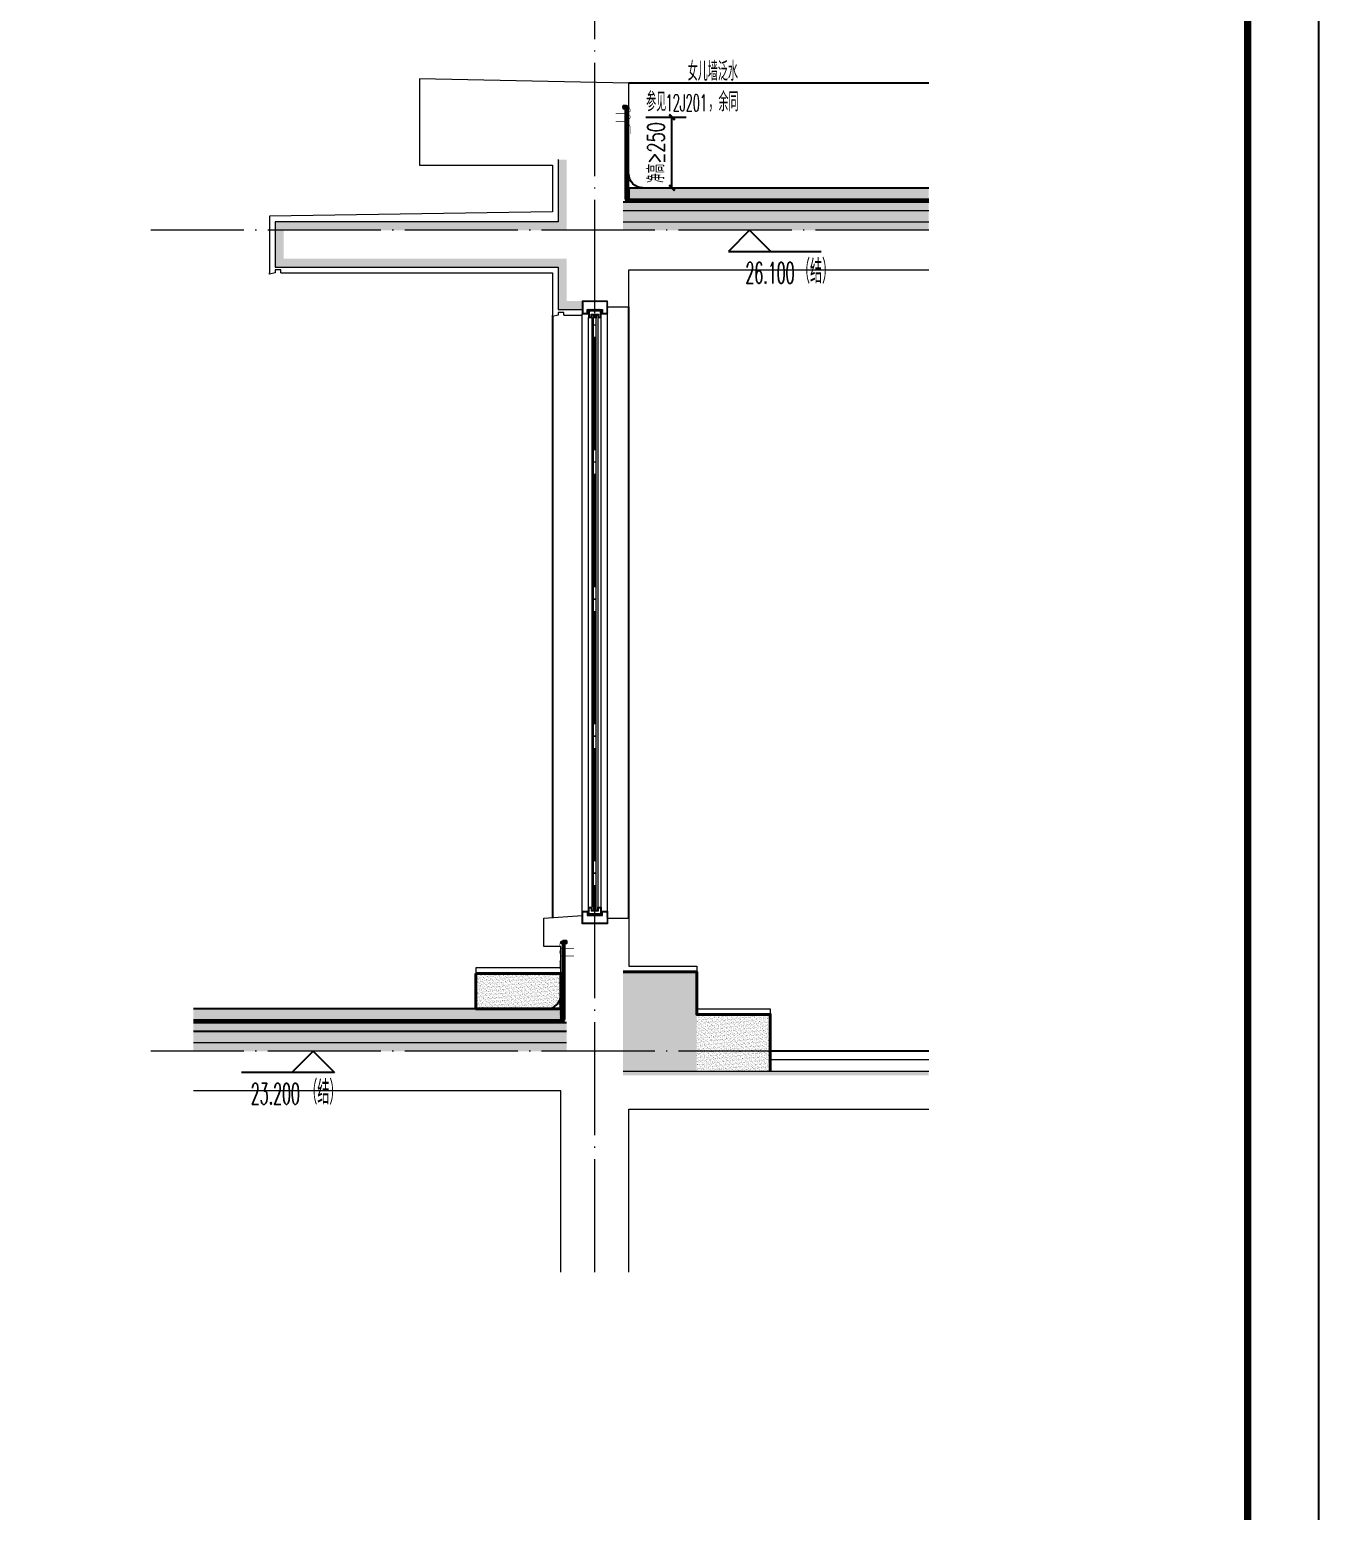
# Model space of a CAD drawing. Extents: x -518115 to 389031, y -209821 to 1628073.
# Drawn here: x 278727 to 283280, y -158326 to -153091 of the extents above; entities that cross this region are included whole.
import ezdxf
from ezdxf.xclip import XClip

# ---------------------------------------------------------------- set-up
doc = ezdxf.new("R2010")
doc.units = 0
doc.header["$LTSCALE"] = 1000
doc.header["$MEASUREMENT"] = 0
doc.header["$XCLIPFRAME"] = 0
doc.linetypes.add('DASH', pattern=[0.35, 0.25, -0.1])
doc.linetypes.add('DOTE', pattern=[2.42, 2, -0.2, 0.02, -0.2])
for name, color, linetype in [('3-屋面构造层', 157, 'Continuous'), ('DIM_ELEV', 3, 'Continuous'), ('DIM_IDEN', 67, 'Continuous'), ('PUB_TEXT', 4, 'Continuous'), ('SURFACE', 6, 'Continuous'), ('图框', 140, 'Continuous'), ('看线', 251, 'Continuous'), ('立面-看线', 251, 'Continuous')]:
    doc.layers.add(name, color=color, linetype=linetype)
for name, color, linetype, lineweight in [('DOTE', 19, 'DOTE', 9), ('PUB_HATCH', 8, 'Continuous', 9), ('S_WINDOW', 144, 'Continuous', 15), ('WALL', 9, 'Continuous', 40), ('内粉刷', 37, 'Continuous', 9), ('细细', 250, 'Continuous', 0)]:
    doc.layers.add(name, color=color, linetype=linetype, lineweight=lineweight)
doc.layers.add('yichutu', color=7, linetype='Continuous', true_color=0xffffff, plot=False)
doc.styles.add('_TCH_DIM', font='SIMPLEX.shx', dxfattribs={"width": 0.7, "bigfont": 'GBCBIG.shx'})
doc.styles.add('_TCH_DIM_T3', font='SIMPLEX.shx', dxfattribs={"width": 0.494118, "bigfont": 'GBCBIG.shx'})
doc.dimstyles.new('_TCH_ARCH&&20', dxfattribs={"dimtxt": 59.5, "dimasz": 20, "dimexe": 50, "dimexo": 60, "dimgap": 25.25, "dimtad": 1, "dimdec": 0, "dimzin": 0, "dimdsep": 46, "dimtxsty": '_TCH_DIM_T3', "dimblk": 'ARCHTICK', "dimcen": 0.09, "dimclrt": 7, "dimazin": 2, "dimtfac": 1, "dimtdec": 0, "dimtix": 1, "dimtmove": 2, "dimatfit": 3, "dimfxl": 1, "dimtolj": 1, "dimtzin": 0, "dimarcsym": 0})
pattern_1 = [(315, (-841912.2352, 52018.7677), (-1.767766953, -1.767766953), []), (315, (-841911.0567, 52018.7677), (-1.767766953, -1.767766953), [])]
pattern_2 = [(315, (-841912.2352, 49780.5296), (-1.767766953, -1.767766953), []), (315, (-841911.0567, 49780.5296), (-1.767766953, -1.767766953), [])]

# ---------------------------------------------------------------- blocks, each defined once
blk = doc.blocks.new('FGHFG4334GDFGDFFGGGGGGDFG4G')
at = {"layer": 'SURFACE', "const_width": 2.25}
for points in [[(46.5, 0), (0, 0)], [(46.5, -27.6), (0, -27.6)]]:
    blk.add_lwpolyline(points, dxfattribs=at)
at = {"layer": 'SURFACE', "const_width": 1.5}
blk.add_lwpolyline([(46.5, 17.2, -1), (46.5, 5.2), (46.5, -6.8, -1), (46.5, -18.8), (46.5, -36.8), (52.5, -48), (52.5, -72.8)], format="xyb", dxfattribs=at)
blk = doc.blocks.new('_ArchTick')
at = {"color": 0, "linetype": 'ByBlock', "const_width": 0.4}
blk.add_lwpolyline([(-0.5, -0.5), (0.5, 0.5)], dxfattribs=at)
blk = doc.blocks.new('*D343')
at = {"layer": 'Defpoints', "color": 0, "transparency": 16777216}
for p in [(280844, -153400.3), (280996.5, -153400.3), (280844, -153650.3)]:
    blk.add_point(p, dxfattribs=at)
at = {"layer": 'DIM_IDEN', "color": 0, "lineweight": -2, "transparency": 16777216}
for p, q in [((280904, -153400.3), (281046.5, -153400.3)), ((280996.5, -153650.3), (280996.5, -153400.3)), ((280904, -153650.3), (281046.5, -153650.3))]:
    blk.add_line(p, q, dxfattribs=at)
at = {"layer": 'DIM_IDEN', "color": 0, "lineweight": -2, "transparency": 16777216, "xscale": 20, "yscale": 20, "zscale": 20}
for p, rotation in [((280996.5, -153400.3), 90), ((280996.5, -153650.3), 270)]:
    blk.add_blockref('_ArchTick', p, dxfattribs=dict(at, rotation=rotation))
at = {"layer": 'DIM_IDEN', "color": 7, "transparency": 16777216, "insert": (280939.9, -153525.3), "char_height": 59.5, "attachment_point": 5, "rotation": 90, "style": '_TCH_DIM_T3'}
blk.add_mtext('\\A1;{\\W0.70588;净高≥250}', dxfattribs=at)
blk = doc.blocks.new('A$C40486AD2')
at = {"layer": 'PUB_TEXT', "style": '_TCH_DIM'}
for s, height, width, p in [('女儿墙泛水', 67.52, 0.7, (254.8, 115.3)), ('参见', 67.52, 0.7, (107.7, 7.5)), ('12J201', 59.5, 0.494118, (176.6, 7.5)), ('，余同', 67.52, 0.7, (327.8, 7.5))]:
    blk.add_text(s, height=height, dxfattribs=dict(at, width=width)).set_placement(p)
blk = doc.blocks.new('FGDGDGD')
at = {"layer": '3-屋面构造层'}
h = blk.add_hatch(dxfattribs=at)
h.set_pattern_fill('隔热材料01', color=256, scale=7.692308, style=0)
h.set_pattern_definition([(270, (9.5186, 433.228), (3.846153863, -7e-16), [0.385980771, -3.460173092]), (270, (6.637, 433.228), (3.846153863, -7e-16), [0.385980771, -3.460173092]), (90, (8.5996, 430.618), (-3.846153863, 2e-16), [0.385980771, -3.460173092]), (90, (7.556, 430.618), (-3.846153863, 2e-16), [0.385980771, -3.460173092]), (180, (10.002, 430), (-5e-16, -3.846153863), [3.848019248, 0.001865385]), (135, (8.9282, 430.193), (2e-16, 3.846144175), [0.328307694, -5.110980792]), (116.56505, (12.5422, 430.4251), (8.6793e-06, 3.8461487416), [0.215769232, -8.384500037]), (116.56505, (8.696, 430.4251), (8.6793e-06, 3.8461487416), [0.215769232, -8.384500037]), (153.43495, (13.1603, 430), (-8.679e-06, 3.846148742), [0.431538463, -8.168730805]), (153.43495, (9.3142, 430), (-8.679e-06, 3.846148742), [0.431538463, -8.168730805]), (63.43495, (12.4457, 431.0041), (-8.6793e-06, 3.8461487416), [2.054923086, -6.545346183]), (63.43495, (8.5996, 431.0041), (-8.6793e-06, 3.8461487416), [2.054923086, -6.545346183]), (116.56505, (13.3647, 433.228), (8.6793e-06, 3.8461487416), [0.215769232, -8.384500037]), (116.56505, (9.5186, 433.228), (8.6793e-06, 3.8461487416), [0.215769232, -8.384500037]), (135, (9.422, 433.421), (2e-16, 3.846144175), [0.328307694, -5.110980792]), (153.43495, (13.036, 433.6532), (-8.679e-06, 3.846148742), [0.431538463, -8.168730805]), (153.43495, (9.19, 433.6532), (-8.679e-06, 3.846148742), [0.431538463, -8.168730805]), (45, (6.7336, 433.421), (2e-16, 3.846144175), [0.328307694, -5.110980792]), (63.43495, (10.4833, 433.228), (-8.6793e-06, 3.8461487416), [0.215769232, -8.384500037]), (63.43495, (6.6371, 433.228), (-8.6793e-06, 3.8461487416), [0.215769232, -8.384500037]), (26.56505, (10.812, 433.6532), (8.679e-06, 3.846148742), [0.431538463, -8.168730805]), (26.56505, (6.9658, 433.6532), (8.679e-06, 3.846148742), [0.431538463, -8.168730805]), (116.56505, (11.4023, 431.0041), (8.6793e-06, 3.8461487416), [2.054923086, -6.545346183]), (116.56505, (7.5561, 431.0041), (8.6793e-06, 3.8461487416), [2.054923086, -6.545346183]), (45, (7.2275, 430.193), (2e-16, 3.846144175), [0.328307694, -5.110980792]), (63.43495, (11.3058, 430.4251), (-8.6793e-06, 3.8461487416), [0.215769232, -8.384500037]), (63.43495, (7.4596, 430.4251), (-8.6793e-06, 3.8461487416), [0.215769232, -8.384500037]), (26.56505, (10.6877, 430), (8.679e-06, 3.846148742), [0.431538463, -8.168730805]), (26.56505, (6.8415, 430), (8.679e-06, 3.846148742), [0.431538463, -8.168730805])])
edge = h.paths.add_edge_path()
edge.add_arc((682180.8, 585366.2), 9.23, 450, 540, ccw=False)
edge.add_line((682180.8, 585375.4), (682191.6, 585375.4))
edge.add_line((682191.6, 585375.4), (682191.6, 585366.2))
edge.add_line((682191.6, 585366.2), (682171.6, 585366.2))
h = blk.add_hatch(dxfattribs=at)
h.set_pattern_fill('混凝土', color=256, scale=5, angle=-1.1458, style=0)
h.set_pattern_definition([(48.854237, (-82751.966, -43707.863), (35.7930991, -3.8540962), [3.75, -41.25]), (353.854237, (-82751.966, -43707.863), (-6.1841378, 37.7408106), [3, -33]), (99.305637, (-82748.983, -43708.185), (29.6089874, 33.886691), [3.1870095, -35.0571056]), (45.038437, (-82751.766, -43697.865), (53.1858973, -9.3413237), [5.625, -61.875]), (95.489837, (-82747.334, -43698.644), (47.6977146, 47.7616795), [4.7805144, -52.58565]), (350.038437, (-82751.766, -43697.865), (47.6976773, 47.7617167), [4.5, -49.5]), (19.854237, (-82746.817, -43700.465), (29.4368469, -20.7237073), [3.75, -41.25]), (324.854237, (-82746.817, -43700.465), (12.8883392, 36.0069862), [3, -33]), (70.305637, (-82744.364, -43702.192), (42.3251977, 15.2832459), [3.1870095, -35.0571056]), (36.3542372, (-82751.966, -43707.863), (0.9406985, 16.62920733), [0, -32.6, 0, -33.5, 0, -33.125]), (6.3542372, (-82751.966, -43707.863), (13.54517982, 19.45362572), [0, -19.1, 0, -31.85, 0, -12.625]), (326.3542372, (-82763.114, -43707.64), (26.66323482, -1.66123381), [0, -12.5, 0, -39, 0, -51.75]), (316.3542372, (-82768.113, -43707.54), (29.2535633, 4.4211788), [0, -16.25, 0, -25.9, 0, -36.75])])
h.paths.add_polyline_path([(674875.1, 585046.2), (674875.1, 585086.2), (682171.6, 585086.2), (682171.6, 585046.2)])
h = blk.add_hatch(dxfattribs=at)
h.set_pattern_fill('隔热材料03', color=256, scale=12.5, style=0)
h.set_pattern_definition([(113.578, (-500407.8114, 374696.8656), (-0.0086926214, 6.2699620763), [1.075, -0.5693125, 2.8375, -0.5693125, 1.075, -0.6825]), (66.42, (-500406.1744, 374696.8656), (2.727787851, 6.0425e-05), [1.075, -0.5693125, 2.840375, -0.5693125, 1.075, -0.6825]), (180, (-500406.1744, 374696.8656), (0, 6.25), [1.636625, -1.0910625]), (180, (-500407.538, 374702.4906), (0, 6.25), [1.636625, -1.0910625]), (90, (-500405.7427, 374697.8548), (2.72775, 2e-16), [0.52175, -5.72825]), (90, (-500407.1066, 374700.9798), (2.72775, 2e-16), [0.52175, -5.72825]), (90, (-500408.2427, 374697.8548), (2.72775, 2e-16), [0.52175, -5.72825]), (90, (-500409.6066, 374700.9798), (2.72775, 2e-16), [0.52175, -5.72825])])
edge = h.paths.add_edge_path()
edge.add_line((682177.8, 585086.2), (682177.8, 585050.2))
edge.add_arc((682171.6, 585050.2), 6.25, 270, 360, ccw=False)
edge.add_line((682171.6, 585044), (682171.6, 585086.2))
edge.add_line((682171.6, 585086.2), (682177.8, 585086.2))
h = blk.add_hatch(dxfattribs=at)
h.set_pattern_fill('焦渣矿渣', color=256, scale=4, angle=-1.1458, style=0)
h.set_pattern_definition([(358.8542372, (-82751.966, -43697.863), (8.27546507, 13.69326162), [1.6, -14.4]), (298.8542372, (-82751.966, -43697.863), (15.99644496, -0.32013217), [1.6, -14.4]), (238.8542372, (-82750.366, -43697.895), (7.72097989, -14.0133938), [1.6, -14.4]), (268.8542372, (-82745.567, -43697.991), (15.83683295, -8.3183365), [2.4, -11.456]), (268.8542372, (-82743.967, -43698.023), (15.83683295, -8.3183365), [2.4, -11.456]), (268.8542372, (-82742.368, -43698.055), (15.83683295, -8.3183365), [2.4, -11.456])])
h.paths.add_polyline_path([(674875.1, 585006.2), (674875.1, 585036.2), (682191.6, 585036.2), (682191.6, 585006.2)])
h = blk.add_hatch(dxfattribs=at)
h.set_pattern_fill('加气混凝土', color=256, scale=5, style=0)
h.set_pattern_definition([(0, (-82734.266, -43726.163), (30, 60), [0, -60]), (0, (-82769.366, -43734.263), (30, 60), [0, -60]), (0, (-82749.866, -43734.863), (30, 60), [0, -60]), (0, (-82728.566, -43717.163), (30, 60), [0, -60]), (0, (-82753.466, -43737.863), (30, 60), [0, -60]), (0, (-82722.566, -43679.363), (30, 60), [0, -60]), (0, (-82740.866, -43684.163), (30, 60), [0, -60]), (0, (-82731.266, -43691.663), (30, 60), [0, -60]), (0, (-82780.166, -43692.863), (30, 60), [0, -60]), (0, (-82750.766, -43695.563), (30, 60), [0, -60]), (0, (-82762.166, -43710.863), (30, 60), [0, -60]), (0, (-82761.566, -43733.363), (30, 60), [0, -60]), (0, (-82739.066, -43735.763), (30, 60), [0, -60]), (0, (-82722.566, -43709.363), (30, 60), [0, -60]), (0, (-82778.666, -43718.663), (30, 60), [0, -60]), (0, (-82773.566, -43708.463), (30, 60), [0, -60]), (0, (-82750.166, -43712.663), (30, 60), [0, -60]), (0, (-82758.566, -43721.363), (30, 60), [0, -60]), (0, (-82763.366, -43701.563), (30, 60), [0, -60]), (0, (-82755.866, -43679.063), (30, 60), [0, -60]), (0, (-82776.266, -43731.263), (30, 60), [0, -60]), (0, (-82743.266, -43691.363), (30, 60), [0, -60]), (0, (-82771.166, -43690.463), (30, 60), [0, -60]), (0, (-82775.966, -43682.663), (30, 60), [0, -60]), (130.601294, (-82726.2516, -43698.149), (-149.999998343, 180.000000787), [2.6341554, -1103.7111]), (18.4349488, (-82730.537, -43697.006), (149.99999945, 59.99999956), [2.710524, -376.76279]), (90, (-82730.537, -43699.578), (30, 60), [2.5714284, -117.428565]), (161.565051, (-82727.966, -43700.435), (-150.000000755, 59.99999553), [2.710524, -376.76279]), (53.1301023, (-82727.966, -43700.435), (30.00000006, 59.99999997), [2.857143, -297.14285]), (135, (-82725.68, -43731.006), (-30.00000363, 59.99999594), [2.424366, -167.28126]), (45, (-82729.109, -43731.006), (29.9999998, 59.99999976), [2.424366, -167.28126]), (135, (-82727.394, -43732.72), (-30.00000363, 59.99999594), [2.424366, -167.28126]), (45, (-82727.394, -43732.72), (29.9999998, 59.99999976), [2.424366, -167.28126]), (116.565051, (-82754.537, -43690.72), (-5.2e-06, 119.9999967), [3.1943826, -63.88765]), (180, (-82755.966, -43687.863), (-30, 60), [3.4285716, -56.571425]), (63.434949, (-82760.823, -43690.72), (3e-07, 119.9999994), [3.1943826, -63.88765]), (116.565051, (-82759.394, -43693.58), (-5.2e-06, 119.9999967), [3.1943826, -63.88765]), (0, (-82759.394, -43693.58), (30, 60), [3.4285716, -56.571425]), (63.434949, (-82755.966, -43693.58), (3e-07, 119.9999994), [3.1943826, -63.88765]), (107.102728, (-82731.9658, -43711.0063), (-89.999996559, 300.000000484), [3.8861346, -1628.29025]), (143.972626, (-82733.1087, -43707.292), (-569.999992774, 419.999999525), [3.8861346, -812.202]), (180, (-82736.25, -43705.006), (-30, 60), [3.7142856, -56.28571]), (36.0273733, (-82743.1087, -43707.292), (569.999995788, 419.999995472), [3.8861346, -812.202]), (71.5650511, (-82744.252, -43710.721), (90.00000046, 299.99999948), [3.6140316, -375.85928]), (107.102728, (-82743.1087, -43714.4348), (-89.999996559, 300.000000484), [3.8861346, -1628.29025]), (143.972626, (-82739.966, -43716.7206), (-569.999992774, 419.999999525), [3.8861346, -812.202]), (0, (-82739.966, -43716.72), (30, 60), [3.7142856, -56.28571]), (36.0273733, (-82736.2516, -43716.7206), (569.999995788, 419.999995472), [3.8861346, -812.202]), (71.5650511, (-82733.109, -43714.435), (90.00000046, 299.99999948), [3.6140316, -375.85928]), (150.255118, (-82731.3944, -43683.006), (-90.000000213, 59.999999257), [2.303502, -481.43196]), (90, (-82733.394, -43684.15), (30, 60), [2.2857144, -117.714275]), (29.7448813, (-82733.3944, -43684.149), (90.000000053, 59.99999972), [2.303502, -481.43196]), (116.565051, (-82745.394, -43725.58), (-5.2e-06, 119.9999967), [3.1943826, -63.88765]), (168.690067, (-82746.823, -43722.7206), (-270.0000002, 59.999998494), [2.9137254, -608.96855]), (41.1859251, (-82751.9658, -43724.149), (749.999995456, 659.999994229), [3.0371844, -1272.5802]), (90, (-82751.966, -43727.006), (30, 60), [2.857143, -117.14285]), (138.814074, (-82749.68, -43729.0063), (-749.999986669, 660.000004204), [3.0371844, -1272.5802]), (16.6992442, (-82749.68, -43729.0063), (989.999992552, 299.999996858), [2.982945, -1249.85375]), (60.9453959, (-82746.823, -43728.149), (29.99999992, 59.999999469), [2.9416086, -1232.53395]), (109.983106, (-82770.5373, -43700.4348), (-150.000000565, 419.9999988885), [3.3442002, -1401.21975]), (155.556045, (-82771.68, -43697.292), (-390.0000014866, 179.99999626), [3.4522986, -1446.51315]), (24.4439547, (-82777.9658, -43697.292), (390.0000001945, 179.999999134), [3.4522986, -1446.51315]), (70.0168934, (-82779.1087, -43700.4348), (150.000000452, 419.999998958), [3.3442002, -1401.21975]), (109.983106, (-82777.9658, -43703.5777), (-150.000000565, 419.9999988885), [3.3442002, -1401.21975]), (160.016893, (-82774.823, -43704.7206), (-150.000000088, 59.999997267), [3.3442002, -698.93775]), (19.9831065, (-82774.823, -43704.7206), (149.999999176, 59.999999905), [3.3442002, -698.93775]), (70.0168934, (-82771.68, -43703.5777), (150.000000452, 419.999998958), [3.3442002, -1401.21975]), (122.005383, (-82748.2516, -43705.8634), (-30.000004026, 59.999996937), [2.6954232, -563.3434]), (18.4349488, (-82752.252, -43704.435), (149.99999945, 59.99999956), [2.710524, -376.76279]), (90, (-82752.252, -43707.006), (30, 60), [2.5714284, -117.428565]), (161.565051, (-82749.68, -43707.863), (-150.000000755, 59.99999553), [2.710524, -376.76279]), (54.4623222, (-82749.68, -43707.8634), (209.999999696, 299.99999955), [2.457807, -1029.82115]), (116.565051, (-82765.68, -43720.435), (-5.2e-06, 119.9999967), [3.1943826, -63.88765]), (180, (-82767.11, -43717.58), (-30, 60), [3.142857, -56.85714]), (59.0362434, (-82771.966, -43720.435), (30.000000098, 59.99999971), [3.3319728, -696.3822]), (120.963756, (-82770.2516, -43723.292), (-30.0000041, 59.999997245), [3.3319728, -696.3822]), (0, (-82770.25, -43723.29), (30, 60), [3.142857, -56.85714]), (63.434949, (-82767.11, -43723.29), (3e-07, 119.9999994), [3.1943826, -63.88765])])
h.paths.add_polyline_path([(682191.6, 584936.2), (674875.1, 584936.2), (674875.1, 584966.2), (682191.6, 584966.2)])
at = {"layer": '立面-看线'}
h = blk.add_hatch(dxfattribs=at)
h.set_pattern_fill('HONEY', color=256, scale=7)
h.set_pattern_definition([(0, (-799653.24, -415240.13), (16.66875, 9.623705), [11.1125, -22.225]), (120, (-799653.24, -415240.13), (-16.66874801, 9.62370845), [11.1125, -22.225]), (60, (-799653.24, -415240.13), (1.99e-06, 19.24741345), [-22.225, 11.1125])])
h.paths.add_polyline_path([(682191.6, 584966.2), (674875.1, 584966.2), (674875.1, 585006.2), (682191.6, 585006.2)])
at = {"layer": '3-屋面构造层'}
for p, q in [((682177.8, 585086.2), (674875.1, 585086.2)), ((682171.6, 585086.2), (682171.6, 585044)), ((682171.6, 585046.2), (674875.1, 585046.2)), ((682191.6, 585036.2), (674875.1, 585036.2))]:
    blk.add_line(p, q, dxfattribs=at)
at = {"layer": '3-屋面构造层', "color": 251, "linetype": 'DASH', "ltscale": 0.05, "true_color": 0x636466, "const_width": 2.5}
for points in [[(682056.6, 585042.7), (682171.6, 585042.7, 0.414214), (682179.1, 585050.2), (682179.1, 585366.2)], [(682056.6, 585039), (682171.6, 585039, 0.414214), (682182.8, 585050.2), (682182.8, 585366.2)]]:
    blk.add_lwpolyline(points, format="xyb", dxfattribs=at)
at = {"layer": '3-屋面构造层', "color": 251, "true_color": 0x636466}
for points in [[(682056.6, 585041.5), (682171.6, 585041.5, 0.414214), (682180.3, 585050.2), (682180.3, 585366.2)], [(682056.6, 585044), (682171.6, 585044, 0.414214), (682177.8, 585050.2), (682177.8, 585366.2)], [(682056.6, 585040.2), (682171.6, 585040.2, 0.414214), (682181.6, 585050.2), (682181.6, 585366.2), (682184.1, 585366.2), (682184.1, 585050.2, -0.414214), (682171.6, 585037.7), (682056.6, 585037.7)]]:
    blk.add_lwpolyline(points, format="xyb", dxfattribs=at)
at = {"layer": '3-屋面构造层', "ltscale": 0.8}
blk.add_lwpolyline([(682171.6, 585366.2, -0.414214), (682180.8, 585375.4), (682191.6, 585375.4), (682191.6, 585366.2), (682171.6, 585366.2)], format="xyb", dxfattribs=at)
at = {"layer": '3-屋面构造层', "color": 251, "linetype": 'DASH', "ltscale": 0.05, "true_color": 0x636466, "const_width": 2.5}
for points in [[(682042.7, 585039), (674875.1, 585039)], [(682056.6, 585042.7), (682042.7, 585039)]]:
    blk.add_lwpolyline(points, dxfattribs=at)
at = {"layer": '3-屋面构造层', "color": 251, "true_color": 0x636466}
for points in [[(682042.7, 585040.2), (674875.1, 585040.2)], [(674875.1, 585037.7), (682042.7, 585037.7)], [(682056, 585043.8), (682042.1, 585040.1)], [(682043.2, 585037.9), (682057.1, 585041.6)]]:
    blk.add_lwpolyline(points, dxfattribs=at)
at = {"layer": '3-屋面构造层'}
blk.add_arc((682121.6, 585136.2), 50, 270, 360, dxfattribs=at)
at = {"layer": 'PUB_HATCH', "color": 215, "true_color": 0xa953a0}
for p, q in [((682191.6, 585006.2), (674875.1, 585006.2)), ((682191.6, 584966.2), (674875.1, 584966.2))]:
    blk.add_line(p, q, dxfattribs=at)
at = {"layer": '3-屋面构造层', "color": 1, "xscale": -1}
blk.add_blockref('FGHFG4334GDFGDFFGGGGGGDFG4G', (682218.1, 585349), dxfattribs=at)
blk = doc.blocks.new('GFDDDDRG')
at = {"layer": '图框'}
blk.add_lwpolyline([(923310, -107437), (923310, -159999), (893610, -159999), (893610, -107437)], close=True, dxfattribs=at)
blk.add_lwpolyline([(923310, -107437), (923310, -159999), (893610, -159999), (893610, -107437)], close=True, dxfattribs=at)
at = {"layer": '图框', "const_width": 50}
blk.add_lwpolyline([(894110, -159499), (922810, -159499), (922810, -108687), (894110, -108687)], close=True, dxfattribs=at)
blk = doc.blocks.new('yct-1051-594-26275-14850-25-1002.0')
at = {"layer": 'yichutu', "color": 7, "true_color": 0xffffff}
blk.add_lwpolyline([(0, 0), (0, 14850), (26275, 14850), (26275, 0)], close=True, dxfattribs=at)

msp = doc.modelspace()

# ---------------------------------------------------------------- hatches: boundary and pattern name
at = {"layer": '3-屋面构造层'}
h = msp.add_hatch(dxfattribs=at)
h.set_pattern_fill('隔热材料01', color=256, scale=7.692308, style=0)
h.set_pattern_definition([(270, (-1698286.0808, -1042599.7953), (3.846153863, -7e-16), [0.385980771, -3.460173092]), (270, (-1698288.9622, -1042599.7953), (3.846153863, -7e-16), [0.385980771, -3.460173092]), (90, (-1698286.9998, -1042602.4052), (-3.846153863, 2e-16), [0.385980771, -3.460173092]), (90, (-1698288.0433, -1042602.4052), (-3.846153863, 2e-16), [0.385980771, -3.460173092]), (180, (-1698285.5975, -1042603.0234), (-5e-16, -3.846153863), [3.848019248, 0.0018653846]), (135, (-1698286.6711, -1042602.8304), (2e-16, 3.8461441747), [0.328307694, -5.110980792]), (116.56505, (-1698283.0571, -1042602.5982), (8.6793e-06, 3.8461487416), [0.215769232, -8.384500037]), (116.56505, (-1698286.9033, -1042602.5982), (8.6793e-06, 3.8461487416), [0.215769232, -8.384500037]), (153.43495, (-1698282.439, -1042603.0234), (-8.6793e-06, 3.8461487416), [0.431538463, -8.168730805]), (153.43495, (-1698286.2852, -1042603.0234), (-8.6793e-06, 3.8461487416), [0.431538463, -8.168730805]), (63.43495, (-1698283.1536, -1042602.0193), (-8.6793e-06, 3.8461487416), [2.054923086, -6.5453461826]), (63.43495, (-1698286.9998, -1042602.0193), (-8.6793e-06, 3.8461487416), [2.054923086, -6.5453461826]), (116.56505, (-1698282.2346, -1042599.7953), (8.6793e-06, 3.8461487416), [0.215769232, -8.384500037]), (116.56505, (-1698286.0808, -1042599.7953), (8.6793e-06, 3.8461487416), [0.215769232, -8.384500037]), (135, (-1698286.1773, -1042599.6023), (2e-16, 3.8461441747), [0.328307694, -5.110980792]), (153.43495, (-1698282.5633, -1042599.3702), (-8.6793e-06, 3.8461487416), [0.431538463, -8.168730805]), (153.43495, (-1698286.4095, -1042599.3702), (-8.6793e-06, 3.8461487416), [0.431538463, -8.168730805]), (45, (-1698288.8657, -1042599.6023), (2e-16, 3.8461441747), [0.328307694, -5.110980792]), (63.43495, (-1698285.116, -1042599.7953), (-8.6793e-06, 3.8461487416), [0.215769232, -8.384500037]), (63.43495, (-1698288.9622, -1042599.7953), (-8.6793e-06, 3.8461487416), [0.215769232, -8.384500037]), (26.56505, (-1698284.7875, -1042599.3702), (8.6793e-06, 3.8461487416), [0.431538463, -8.168730805]), (26.56505, (-1698288.6336, -1042599.3702), (8.6793e-06, 3.8461487416), [0.431538463, -8.168730805]), (116.56505, (-1698284.1971, -1042602.0193), (8.6793e-06, 3.8461487416), [2.054923086, -6.5453461826]), (116.56505, (-1698288.0433, -1042602.0193), (8.6793e-06, 3.8461487416), [2.054923086, -6.5453461826]), (45, (-1698288.372, -1042602.8304), (2e-16, 3.8461441747), [0.328307694, -5.110980792]), (63.43495, (-1698284.2936, -1042602.5982), (-8.6793e-06, 3.8461487416), [0.215769232, -8.384500037]), (63.43495, (-1698288.1397, -1042602.5982), (-8.6793e-06, 3.8461487416), [0.215769232, -8.384500037]), (26.56505, (-1698284.9117, -1042603.0234), (8.6793e-06, 3.8461487416), [0.431538463, -8.168730805]), (26.56505, (-1698288.758, -1042603.0234), (8.6793e-06, 3.8461487416), [0.431538463, -8.168730805])])
edge = h.paths.add_edge_path()
edge.add_arc((280613.2, -156319.5), 9.23, 90, 180, ccw=False)
edge.add_line((280613.2, -156310.3), (280624, -156310.3))
edge.add_line((280624, -156310.3), (280624, -156319.5))
edge.add_line((280624, -156319.5), (280604, -156319.5))
h = msp.add_hatch(dxfattribs=at)
h.set_pattern_fill('混凝土', color=256, scale=5, angle=-1.1458, style=0)
h.set_pattern_definition([(48.8542372, (-1781047.565, -1086691.656), (35.7930991, -3.8540962), [3.75, -41.25]), (353.8542372, (-1781047.565, -1086691.656), (-6.18413784, 37.7408106), [3, -33]), (99.3056372, (-1781044.582, -1086691.977), (29.6089874, 33.88669106), [3.1870095, -35.0571056]), (45.0384372, (-1781047.365, -1086681.66), (53.1858973, -9.3413237), [5.625, -61.875]), (95.4898372, (-1781042.933, -1086682.436), (47.6977146, 47.7616795), [4.7805144, -52.58565]), (350.0384372, (-1781047.365, -1086681.66), (47.6976773, 47.7617167), [4.5, -49.5]), (19.8542372, (-1781042.416, -1086684.257), (29.43684693, -20.72370726), [3.75, -41.25]), (324.8542372, (-1781042.416, -1086684.257), (12.88833923, 36.00698624), [3, -33]), (70.3056372, (-1781039.963, -1086685.984), (42.32519773, 15.28324586), [3.1870095, -35.0571056]), (36.35423716, (-1781047.565, -1086691.656), (0.9406985, 16.62920733), [0, -32.6, 0, -33.5, 0, -33.125]), (6.3542372, (-1781047.565, -1086691.656), (13.54517982, 19.45362572), [0, -19.1, 0, -31.85, 0, -12.625]), (326.35423716, (-1781058.713, -1086691.433), (26.66323482, -1.66123381), [0, -12.5, 0, -39, 0, -51.75]), (316.3542372, (-1781063.712, -1086691.333), (29.25356332, 4.4211788), [0, -16.25, 0, -25.9, 0, -36.75])])
h.paths.add_polyline_path([(279305.7, -156590.3), (279305.7, -156550.3), (280604, -156550.3), (280604, -156590.3)])
h = msp.add_hatch(dxfattribs=at)
h.set_pattern_fill('隔热材料03', color=256, scale=12.5, style=0)
h.set_pattern_definition([(113.578, (-2198703.4108, -668286.927), (-0.0086926214, 6.2699620763), [1.075, -0.5693125, 2.8375, -0.5693125, 1.075, -0.6825]), (66.42, (-2198701.7738, -668286.927), (2.7277878508, 6.04248e-05), [1.075, -0.5693125, 2.840375, -0.5693125, 1.075, -0.6825]), (180, (-2198701.774, -668286.927), (0, 6.25), [1.636625, -1.0910625]), (180, (-2198703.1376, -668281.302), (0, 6.25), [1.636625, -1.0910625]), (90, (-2198701.342, -668285.9378), (2.72775, 2e-16), [0.52175, -5.72825]), (90, (-2198702.706, -668282.8128), (2.72775, 2e-16), [0.52175, -5.72825]), (90, (-2198703.842, -668285.9378), (2.72775, 2e-16), [0.52175, -5.72825]), (90, (-2198705.206, -668282.8128), (2.72775, 2e-16), [0.52175, -5.72825])])
edge = h.paths.add_edge_path()
edge.add_line((280610.3, -156550.3), (280610.3, -156586.2))
edge.add_arc((280604, -156586.2), 6.25, -90, 0, ccw=False)
edge.add_line((280604, -156592.5), (280604, -156550.3))
edge.add_line((280604, -156550.3), (280610.3, -156550.3))
h = msp.add_hatch(dxfattribs=at)
h.set_pattern_fill('焦渣矿渣', color=256, scale=4, angle=-1.1458, style=0)
h.set_pattern_definition([(358.85423716, (-1781047.565, -1086681.656), (8.27546507, 13.69326162), [1.6, -14.4]), (298.85423716, (-1781047.565, -1086681.656), (15.99644496, -0.32013217), [1.6, -14.4]), (238.85423716, (-1781045.966, -1086681.688), (7.72097989, -14.01339379), [1.6, -14.4]), (268.8542372, (-1781041.166, -1086681.784), (15.83683295, -8.3183365), [2.4, -11.456]), (268.8542372, (-1781039.567, -1086681.816), (15.83683295, -8.3183365), [2.4, -11.456]), (268.8542372, (-1781037.967, -1086681.848), (15.83683295, -8.3183365), [2.4, -11.456])])
h.paths.add_polyline_path([(279305.7, -156630.3), (279305.7, -156600.3), (280624, -156600.3), (280624, -156630.3)])
h = msp.add_hatch(dxfattribs=at)
h.set_pattern_fill('加气混凝土', color=256, scale=5, style=0)
h.set_pattern_definition([(0, (-1781029.865, -1086709.956), (30, 60), [0, -60]), (0, (-1781064.965, -1086718.056), (30, 60), [0, -60]), (0, (-1781045.465, -1086718.656), (30, 60), [0, -60]), (0, (-1781024.165, -1086700.956), (30, 60), [0, -60]), (0, (-1781049.065, -1086721.656), (30, 60), [0, -60]), (0, (-1781018.165, -1086663.156), (30, 60), [0, -60]), (0, (-1781036.465, -1086667.956), (30, 60), [0, -60]), (0, (-1781026.865, -1086675.456), (30, 60), [0, -60]), (0, (-1781075.765, -1086676.656), (30, 60), [0, -60]), (0, (-1781046.365, -1086679.356), (30, 60), [0, -60]), (0, (-1781057.765, -1086694.656), (30, 60), [0, -60]), (0, (-1781057.165, -1086717.156), (30, 60), [0, -60]), (0, (-1781034.665, -1086719.556), (30, 60), [0, -60]), (0, (-1781018.165, -1086693.156), (30, 60), [0, -60]), (0, (-1781074.265, -1086702.456), (30, 60), [0, -60]), (0, (-1781069.165, -1086692.256), (30, 60), [0, -60]), (0, (-1781045.765, -1086696.456), (30, 60), [0, -60]), (0, (-1781054.165, -1086705.156), (30, 60), [0, -60]), (0, (-1781058.965, -1086685.356), (30, 60), [0, -60]), (0, (-1781051.465, -1086662.856), (30, 60), [0, -60]), (0, (-1781071.865, -1086715.056), (30, 60), [0, -60]), (0, (-1781038.865, -1086675.156), (30, 60), [0, -60]), (0, (-1781066.765, -1086674.256), (30, 60), [0, -60]), (0, (-1781071.565, -1086666.456), (30, 60), [0, -60]), (130.601294, (-1781021.851, -1086681.9417), (-149.999998343, 180.000000787), [2.6341554, -1103.7111]), (18.4349488, (-1781026.137, -1086680.799), (149.999999447, 59.999999557), [2.710524, -376.76279]), (90, (-1781026.137, -1086683.37), (30, 60), [2.5714284, -117.428565]), (161.565051, (-1781023.565, -1086684.227), (-150.000000755, 59.999995527), [2.710524, -376.76279]), (53.1301023, (-1781023.565, -1086684.227), (30.000000057, 59.99999997), [2.857143, -297.14285]), (135, (-1781021.28, -1086714.799), (-30.00000363, 59.99999594), [2.424366, -167.28126]), (45, (-1781024.708, -1086714.799), (29.9999998, 59.99999976), [2.424366, -167.28126]), (135, (-1781022.994, -1086716.513), (-30.00000363, 59.99999594), [2.424366, -167.28126]), (45, (-1781022.994, -1086716.513), (29.9999998, 59.99999976), [2.424366, -167.28126]), (116.565051, (-1781050.137, -1086674.513), (-5.2e-06, 119.9999967), [3.1943826, -63.88765]), (180, (-1781051.565, -1086671.656), (-30, 60), [3.4285716, -56.571425]), (63.4349488, (-1781056.42, -1086674.513), (3e-07, 119.9999994), [3.1943826, -63.88765]), (116.565051, (-1781054.994, -1086677.37), (-5.2e-06, 119.9999967), [3.1943826, -63.88765]), (0, (-1781054.994, -1086677.37), (30, 60), [3.4285716, -56.571425]), (63.4349488, (-1781051.565, -1086677.37), (3e-07, 119.9999994), [3.1943826, -63.88765]), (107.102728, (-1781027.5652, -1086694.7989), (-89.9999965592, 300.000000484), [3.8861346, -1628.29025]), (143.972626, (-1781028.708, -1086691.0846), (-569.999992774, 419.999999525), [3.8861346, -812.202]), (180, (-1781031.85, -1086688.8), (-30, 60), [3.7142856, -56.28571]), (36.0273733, (-1781038.708, -1086691.0846), (569.999995788, 419.999995472), [3.8861346, -812.202]), (71.5650511, (-1781039.851, -1086694.513), (90.000000462, 299.999999483), [3.6140316, -375.85928]), (107.102728, (-1781038.708, -1086698.2274), (-89.9999965592, 300.000000484), [3.8861346, -1628.29025]), (143.972626, (-1781035.565, -1086700.513), (-569.999992774, 419.999999525), [3.8861346, -812.202]), (0, (-1781035.565, -1086700.513), (30, 60), [3.7142856, -56.28571]), (36.0273733, (-1781031.851, -1086700.513), (569.999995788, 419.999995472), [3.8861346, -812.202]), (71.5650511, (-1781028.708, -1086698.227), (90.000000462, 299.999999483), [3.6140316, -375.85928]), (150.255118, (-1781026.994, -1086666.799), (-90.000000213, 59.999999257), [2.303502, -481.43196]), (90, (-1781028.994, -1086667.942), (30, 60), [2.2857144, -117.714275]), (29.7448813, (-1781028.994, -1086667.942), (90.000000053, 59.99999972), [2.303502, -481.43196]), (116.565051, (-1781040.994, -1086709.37), (-5.2e-06, 119.9999967), [3.1943826, -63.88765]), (168.690067, (-1781042.4224, -1086706.513), (-270.0000002, 59.999998494), [2.9137254, -608.96855]), (41.1859251, (-1781047.5652, -1086707.9417), (749.999995456, 659.999994229), [3.0371844, -1272.5802]), (90, (-1781047.565, -1086710.8), (30, 60), [2.857143, -117.14285]), (138.814074, (-1781045.2795, -1086712.7989), (-749.999986669, 660.0000042036), [3.0371844, -1272.5802]), (16.6992442, (-1781045.2795, -1086712.7989), (989.9999925516, 299.9999968578), [2.982945, -1249.85375]), (60.9453959, (-1781042.4224, -1086711.9417), (29.9999999204, 59.9999994693), [2.9416086, -1232.53395]), (109.983106, (-1781066.1366, -1086684.2274), (-150.000000565, 419.9999988885), [3.3442002, -1401.21975]), (155.556045, (-1781067.2795, -1086681.0846), (-390.0000014866, 179.9999962603), [3.4522986, -1446.51315]), (24.4439547, (-1781073.5652, -1086681.0846), (390.0000001945, 179.9999991342), [3.4522986, -1446.51315]), (70.0168934, (-1781074.708, -1086684.2274), (150.0000004522, 419.999998958), [3.3442002, -1401.21975]), (109.983106, (-1781073.5652, -1086687.3703), (-150.000000565, 419.9999988885), [3.3442002, -1401.21975]), (160.016893, (-1781070.4223, -1086688.513), (-150.000000088, 59.999997267), [3.3442002, -698.93775]), (19.9831065, (-1781070.4223, -1086688.513), (149.999999176, 59.999999905), [3.3442002, -698.93775]), (70.0168934, (-1781067.2795, -1086687.3703), (150.0000004522, 419.999998958), [3.3442002, -1401.21975]), (122.005383, (-1781043.851, -1086689.656), (-30.000004026, 59.999996937), [2.6954232, -563.3434]), (18.4349488, (-1781047.851, -1086688.227), (149.999999447, 59.999999557), [2.710524, -376.76279]), (90, (-1781047.85, -1086690.8), (30, 60), [2.5714284, -117.428565]), (161.565051, (-1781045.2795, -1086691.656), (-150.000000755, 59.999995527), [2.710524, -376.76279]), (54.4623222, (-1781045.2795, -1086691.656), (209.9999996957, 299.9999995506), [2.457807, -1029.82115]), (116.565051, (-1781061.28, -1086704.23), (-5.2e-06, 119.9999967), [3.1943826, -63.88765]), (180, (-1781062.71, -1086701.37), (-30, 60), [3.142857, -56.85714]), (59.0362434, (-1781067.565, -1086704.2274), (30.000000098, 59.999999709), [3.3319728, -696.3822]), (120.963756, (-1781065.851, -1086707.0846), (-30.0000041, 59.999997245), [3.3319728, -696.3822]), (0, (-1781065.85, -1086707.085), (30, 60), [3.142857, -56.85714]), (63.4349488, (-1781062.71, -1086707.085), (3e-07, 119.9999994), [3.1943826, -63.88765])])
h.paths.add_polyline_path([(280624, -156700.3), (279305.7, -156700.3), (279305.7, -156670.3), (280624, -156670.3)])
at = {"layer": '立面-看线'}
h = msp.add_hatch(dxfattribs=at)
h.set_pattern_fill('HONEY', color=256, scale=7)
h.set_pattern_definition([(0, (-531279.296, -541472.237), (16.66875, 9.623705), [11.1125, -22.225]), (120, (-531279.296, -541472.237), (-16.66874801, 9.62370845), [11.1125, -22.225]), (60, (-531279.296, -541472.237), (1.99e-06, 19.24741345), [-22.225, 11.1125])])
h.paths.add_polyline_path([(280624, -153550.3), (280594, -153550.3), (280594, -153770.3), (279594, -153770.3), (279594, -153930.3), (280594, -153928.7), (280594, -154080.3), (280679, -154080.3), (280679, -154050.3), (280624, -154050.3), (280624, -153900.3), (279624, -153900.3), (279624, -153800.3), (280624, -153800.3)])
h = msp.add_hatch(dxfattribs=at)
h.set_pattern_fill('碎沙', color=256, scale=4)
h.set_pattern_definition([(37.5, (-520749.239, -541862.243), (-0.32000626, 9.78826475), [0, -7.7216, 0, -8.636, 0, -8.255]), (7.5, (-520749.239, -541862.243), (8.99046566, 14.33650201), [0, -4.1656, 0, -6.9596, 0, -2.667]), (327.5, (-520755.487, -541862.243), (15.819847405, 0.02874369), [0, -2.54, 0, -9.144, 0, -11.938]), (317.5, (-520755.487, -541862.243), (15.27112905, 4.45858647), [0, -1.27, 0, -5.9944, 0, -6.858])])
h.paths.add_polyline_path([(280604, -156550.3), (280604, -156425.3), (280304, -156425.3), (280304, -156550.3)])
h = msp.add_hatch(dxfattribs=at)
h.set_pattern_fill('碎沙', color=256, scale=4)
h.set_pattern_definition([(37.5, (-520309.239, -541784.576), (-0.32000626, 9.78826475), [0, -7.7216, 0, -8.636, 0, -8.255]), (7.5, (-520309.239, -541784.576), (8.99046566, 14.33650201), [0, -4.1656, 0, -6.9596, 0, -2.667]), (327.5, (-520315.487, -541784.576), (15.819847405, 0.02874369), [0, -2.54, 0, -9.144, 0, -11.938]), (317.5, (-520315.487, -541784.576), (15.27112905, 4.45858647), [0, -1.27, 0, -5.9944, 0, -6.858])])
edge = h.paths.add_edge_path()
edge.add_line((281084, -156770.3), (281084, -156420.3))
edge.add_line((281084, -156420.3), (280824, -156420.3))
edge.add_line((280824, -156425.3), (280824, -156750.3))
edge.add_line((280824, -156770.3), (281083.2, -156770.3))
h = msp.add_hatch(dxfattribs=at)
h.set_pattern_fill('碎沙', color=256, scale=4)
h.set_pattern_definition([(37.5, (-519969.239, -542023.9095), (-0.32000626, 9.78826475), [0, -7.7216, 0, -8.636, 0, -8.255]), (7.5, (-519969.239, -542023.91), (8.99046566, 14.33650201), [0, -4.1656, 0, -6.9596, 0, -2.667]), (327.5, (-519975.487, -542023.9095), (15.819847405, 0.02874369), [0, -2.54, 0, -9.144, 0, -11.938]), (317.5, (-519975.487, -542023.91), (15.27112905, 4.45858647), [0, -1.27, 0, -5.9944, 0, -6.858])])
h.paths.add_polyline_path([(281344, -156770.3), (281344, -156570.3), (281084, -156570.3), (281084, -156770.3)])
h = msp.add_hatch(dxfattribs=at)
h.set_pattern_fill('HONEY', color=256, scale=7)
h.set_pattern_definition([(0, (-2497948.839, -1458223.923), (16.66875, 9.623705), [11.1125, -22.225]), (120, (-2497948.839, -1458223.923), (-16.66874801, 9.62370845), [11.1125, -22.225]), (60, (-2497948.839, -1458223.923), (1.99e-06, 19.24741345), [-22.225, 11.1125])])
h.paths.add_polyline_path([(280624, -156670.3), (279305.7, -156670.3), (279305.7, -156630.3), (280624, -156630.3)])
h = msp.add_hatch(dxfattribs=at)
h.set_pattern_fill('HONEY', color=256, scale=7)
h.set_pattern_definition([(0, (-520525.268, -542147.243), (16.66875, 9.623705), [11.1125, -22.225]), (120, (-520525.268, -542147.243), (-16.66874801, 9.62370845), [11.1125, -22.225]), (60, (-520525.268, -542147.243), (1.99e-06, 19.24741345), [-22.225, 11.1125])])
h.paths.add_polyline_path([(281904, -156785.3), (281904, -156770.3), (280824, -156770.3), (280824, -156785.3)])
at = {"layer": '细细'}
h = msp.add_hatch(dxfattribs=at)
h.set_pattern_fill('金属', color=256, style=0)
h.set_pattern_definition(pattern_1)
h.paths.add_polyline_path([(280769, -154095.3), (280749, -154095.3), (280749, -154081.8), (280699, -154081.8), (280699, -154095.3), (280679, -154095.3), (280679, -154050.3), (280769, -154050.3)])
h.paths.add_polyline_path([(280751, -154079.8), (280751, -154093.3), (280767, -154093.3), (280767, -154052.3), (280681, -154052.3), (280681, -154093.3), (280697, -154093.3), (280697, -154079.8)], flags=16)
h = msp.add_hatch(dxfattribs=at)
h.set_pattern_fill('金属', color=256, style=0)
h.set_pattern_definition(pattern_1)
h.paths.add_polyline_path([(280701.5, -154083.8), (280701.5, -154108.8), (280713.5, -154108.8), (280713.5, -154098.8), (280734.5, -154098.8), (280734.5, -154108.8), (280746.5, -154108.8), (280746.5, -154083.8)])
h.paths.add_polyline_path([(280744.5, -154085.8), (280744.5, -154106.8), (280736.5, -154106.8), (280736.5, -154096.8), (280711.5, -154096.8), (280711.5, -154106.8), (280703.5, -154106.8), (280703.5, -154085.8)], flags=16)
h = msp.add_hatch(color=256, dxfattribs=at)
edge = h.paths.add_edge_path()
edge.add_line((280728.5, -154098.8), (280728.5, -154110.8))
edge.add_arc((280724, -154119.1), 9.44, 61.5175, 118.4825)
edge.add_line((280719.5, -154110.8), (280719.5, -154098.8))
edge.add_arc((280724, -154090.5), 9.44, 241.5175, 298.4825)
h = msp.add_hatch(dxfattribs=at)
h.set_pattern_fill('金属', color=256, style=0)
h.set_pattern_definition(pattern_2)
h.paths.add_polyline_path([(280769, -156205.3), (280749, -156205.3), (280749, -156218.8), (280699, -156218.8), (280699, -156205.3), (280679, -156205.3), (280679, -156250.3), (280769, -156250.3)])
h.paths.add_polyline_path([(280751, -156220.8), (280751, -156207.3), (280767, -156207.3), (280767, -156248.3), (280681, -156248.3), (280681, -156207.3), (280697, -156207.3), (280697, -156220.8)], flags=16)
h = msp.add_hatch(dxfattribs=at)
h.set_pattern_fill('金属', color=256, style=0)
h.set_pattern_definition(pattern_2)
h.paths.add_polyline_path([(280701.5, -156216.8), (280701.5, -156191.8), (280713.5, -156191.8), (280713.5, -156201.8), (280734.5, -156201.8), (280734.5, -156191.8), (280746.5, -156191.8), (280746.5, -156216.8)])
h.paths.add_polyline_path([(280744.5, -156214.8), (280744.5, -156193.8), (280736.5, -156193.8), (280736.5, -156203.8), (280711.5, -156203.8), (280711.5, -156193.8), (280703.5, -156193.8), (280703.5, -156214.8)], flags=16)
h = msp.add_hatch(color=256, dxfattribs=at)
edge = h.paths.add_edge_path()
edge.add_line((280728.5, -156201.8), (280728.5, -156189.8))
edge.add_arc((280724, -156181.5), 9.44, 241.5175, 298.4825, ccw=False)
edge.add_line((280719.5, -156189.8), (280719.5, -156201.8))
edge.add_arc((280724, -156210.1), 9.44, 61.5175, 118.4825, ccw=False)

# ---------------------------------------------------------------- linework, layer by layer
at = {"color": 251, "true_color": 0x636466}
msp.add_line((281904, -153280.2), (280844, -153280.3), dxfattribs=at)
at = {"layer": '3-屋面构造层'}
for p, q in [((280610.3, -156550.3), (279305.7, -156550.3)), ((280604, -156550.3), (280604, -156592.5)), ((280604, -156590.3), (279305.7, -156590.3)), ((280624, -156600.3), (279305.7, -156600.3)), ((280624, -156630.3), (279305.7, -156630.3))]:
    msp.add_line(p, q, dxfattribs=at)
at = {"layer": '3-屋面构造层', "color": 251, "linetype": 'DASH', "ltscale": 0.05, "true_color": 0x636466, "const_width": 2.5}
for points in [[(280489, -156593.7), (280604, -156593.7, 0.414214), (280611.5, -156586.2), (280611.5, -156319.5)], [(280489, -156597.5), (280604, -156597.5, 0.414214), (280615.3, -156586.2), (280615.3, -156319.5)]]:
    msp.add_lwpolyline(points, format="xyb", dxfattribs=at)
at = {"layer": '3-屋面构造层', "color": 251, "true_color": 0x636466}
for points in [[(280489, -156595), (280604, -156595, 0.414214), (280612.8, -156586.2), (280612.8, -156319.5)], [(280489, -156592.5), (280604, -156592.5, 0.414214), (280610.3, -156586.2), (280610.3, -156319.5)], [(280489, -156596.2), (280604, -156596.2, 0.414214), (280614, -156586.2), (280614, -156319.5), (280616.5, -156319.5), (280616.5, -156586.2, -0.414214), (280604, -156598.7), (280489, -156598.7)]]:
    msp.add_lwpolyline(points, format="xyb", dxfattribs=at)
at = {"layer": '3-屋面构造层', "ltscale": 0.8}
msp.add_lwpolyline([(280604, -156319.5, -0.414214), (280613.2, -156310.3), (280624, -156310.3), (280624, -156319.5), (280604, -156319.5)], format="xyb", dxfattribs=at)
at = {"layer": '3-屋面构造层', "color": 251, "linetype": 'DASH', "ltscale": 0.05, "true_color": 0x636466, "const_width": 2.5}
for points in [[(280475.1, -156597.5), (279305.7, -156597.5)], [(280489, -156593.7), (280475.1, -156597.5)]]:
    msp.add_lwpolyline(points, dxfattribs=at)
at = {"layer": '3-屋面构造层', "color": 251, "true_color": 0x636466}
for points in [[(280475.1, -156596.2), (279305.7, -156596.2)], [(279305.7, -156598.7), (280475.1, -156598.7)], [(280488.4, -156592.6), (280474.5, -156596.4)], [(280475.7, -156598.6), (280489.6, -156594.9)]]:
    msp.add_lwpolyline(points, dxfattribs=at)
at = {"layer": '3-屋面构造层'}
msp.add_arc((280554, -156500.3), 50, 270, 360, dxfattribs=at)
at = {"layer": 'DIM_ELEV', "color": 3}
for p, q in [((281270.7, -153800.3), (281195.7, -153875.3)), ((281270.7, -153800.3), (281345.7, -153875.3)), ((281195.7, -153875.3), (281523.7, -153875.3)), ((279728.8, -156700.3), (279653.8, -156775.3)), ((279728.8, -156700.3), (279803.8, -156775.3)), ((279803.8, -156775.3), (279475.8, -156775.3))]:
    msp.add_line(p, q, dxfattribs=at)
at = {"layer": 'DOTE', "linetype": 'DOTE', "ltscale": 0.2}
for p, q in [((280724, -157481.1), (280724, -152700.3)), ((281904, -153800.3), (279154.5, -153800.3)), ((281904, -156700.3), (279154.5, -156700.3))]:
    msp.add_line(p, q, dxfattribs=at)
at = {"layer": 'PUB_HATCH', "color": 215, "true_color": 0xa953a0}
msp.add_line((280824, -156770.3), (281904, -156770.3), dxfattribs=at)
msp.add_lwpolyline([(280594, -153550.3), (280594, -153770.3), (279594, -153770.3), (279594, -153930.3), (280594, -153930.3), (280594, -154080.3), (280679, -154080.3)], dxfattribs=at)
at = {"layer": 'S_WINDOW'}
for p, q in [((280679, -156205.3), (280679, -154095.3)), ((280701.5, -156191.8), (280701.5, -154108.8)), ((280746.5, -156191.8), (280746.5, -154108.8)), ((280769, -156205.3), (280769, -154095.3))]:
    msp.add_line(p, q, dxfattribs=at)
for points in [[(280679, -154050.3), (280679, -154095.3), (280699, -154095.3), (280699, -154081.8), (280749, -154081.8), (280749, -154095.3), (280769, -154095.3), (280769, -154050.3)], [(280681, -154052.3), (280681, -154093.3), (280697, -154093.3), (280697, -154079.8), (280751, -154079.8), (280751, -154093.3), (280767, -154093.3), (280767, -154052.3)], [(280701.5, -154083.8), (280701.5, -154108.8), (280713.5, -154108.8), (280713.5, -154098.8), (280734.5, -154098.8), (280734.5, -154108.8), (280746.5, -154108.8), (280746.5, -154083.8)], [(280703.5, -154085.8), (280703.5, -154106.8), (280711.5, -154106.8), (280711.5, -154096.8), (280736.5, -154096.8), (280736.5, -154106.8), (280744.5, -154106.8), (280744.5, -154085.8)], [(280679, -156250.3), (280679, -156205.3), (280699, -156205.3), (280699, -156218.8), (280749, -156218.8), (280749, -156205.3), (280769, -156205.3), (280769, -156250.3)], [(280681, -156248.3), (280681, -156207.3), (280697, -156207.3), (280697, -156220.8), (280751, -156220.8), (280751, -156207.3), (280767, -156207.3), (280767, -156248.3)], [(280701.5, -156216.8), (280701.5, -156191.8), (280713.5, -156191.8), (280713.5, -156201.8), (280734.5, -156201.8), (280734.5, -156191.8), (280746.5, -156191.8), (280746.5, -156216.8)], [(280703.5, -156214.8), (280703.5, -156193.8), (280711.5, -156193.8), (280711.5, -156203.8), (280736.5, -156203.8), (280736.5, -156193.8), (280744.5, -156193.8), (280744.5, -156214.8)]]:
    msp.add_lwpolyline(points, close=True, dxfattribs=at)
at = {"layer": 'WALL'}
msp.add_lwpolyline([(280304, -156425.3), (280604, -156425.3), (280604, -156550.3), (280304, -156550.3)], close=True, dxfattribs=at)
msp.add_lwpolyline([(280824, -156420.3), (281084, -156420.3), (281084, -156570.3), (281344, -156570.3), (281344, -156770.3)], dxfattribs=at)
at = {"layer": '内粉刷'}
msp.add_line((280624, -156670.3), (279305.7, -156670.3), dxfattribs=at)
for points in [[(280844, -153650.3), (280844, -153280.3), (280104, -153265.3), (280104, -153570.3), (280574, -153570.3)], [(280574, -153570.3), (280574, -153735.3), (279574, -153750.3), (279574, -153950.3)], [(279614, -153950.3), (279614, -153940.3), (279594, -153940.3), (279594, -153950.3), (279574, -153955.3), (279574, -153950.3)], [(279614, -153950.3), (280574, -153950.3), (280574, -154100.3)], [(280768.9, -154070.3), (280843.9, -154070.3), (280843.9, -153940.3), (281904, -153940.3)], [(280614, -154100.3), (280614, -154090.3), (280594, -154090.3), (280594, -154100.3), (280574, -154105.3), (280574, -154100.3)], [(280614, -154100.3), (280679, -154100.3)], [(280604, -156550.3), (280604, -156330.3), (280544, -156330.3), (280544, -156230.3), (280679, -156220.3)], [(280769, -156230.3), (280844, -156230.3), (280844, -156400.3)], [(280604, -156405.3), (280304, -156405.3), (280304, -156550.3)], [(280844, -156400.3), (281084, -156400.3), (281084, -156550.3), (281344, -156550.3), (281344, -156730.3)], [(281904, -156730.3), (281344, -156730.3)], [(280604, -157481.1), (280604, -156840.3), (279305.7, -156840.3)], [(280844, -157481.1), (280844, -156905.3), (281904, -156905.3)]]:
    msp.add_lwpolyline(points, dxfattribs=at)
at = {"layer": '看线'}
for p, q in [((280844, -156230.3), (280844, -154070.3)), ((280574, -154105.3), (280574, -156227.1))]:
    msp.add_line(p, q, dxfattribs=at)
at = {"layer": '看线', "color": 32}
msp.add_lwpolyline([(281904, -156700.3), (281343.9, -156700.5)], dxfattribs=at)
at = {"layer": '细细'}
for points in [[(280713.5, -154108.8), (280713.5, -156191.8)], [(280719.5, -156189.8), (280719.5, -154098.8)], [(280728.5, -156189.8), (280728.5, -154098.8)], [(280734.5, -154108.8), (280734.5, -156191.8)]]:
    msp.add_lwpolyline(points, dxfattribs=at)
for points in [[(280728.5, -154098.8), (280728.5, -154110.8, 0.253805), (280719.5, -154110.8), (280719.5, -154098.8, 0.253805)], [(280728.5, -156201.8), (280728.5, -156189.8, -0.253805), (280719.5, -156189.8), (280719.5, -156201.8, -0.253805)]]:
    msp.add_lwpolyline(points, format="xyb", close=True, dxfattribs=at)

# ---------------------------------------------------------------- block references
at = {"xscale": 0.5, "yscale": 0.5, "zscale": 0.5}
msp.add_blockref('GFDDDDRG', (-178374.4, -93716.5), dxfattribs=at)
msp.add_blockref('A$C40486AD2', (280797.5, -153387.5))
ref = msp.add_blockref('FGDGDGD', (963015.6, -738736.5), dxfattribs=dict(xscale=-1))
XClip(ref).set_block_clipping_path([(681111.5682333743, 584936.1769558351), (682291.5665918037, 585389.8130026822)])
at = {"layer": '3-屋面构造层', "color": 1, "xscale": -1}
msp.add_blockref('FGHFG4334GDFGDFFGGGGGGDFG4G', (280650.5, -156336.7), dxfattribs=at)
at = {"layer": 'yichutu', "rotation": 270}
msp.add_blockref('yct-1051-594-26275-14850-25-1002.0', (268430.5, -147435), dxfattribs=at)

# ---------------------------------------------------------------- texts
at = {"layer": 'DIM_ELEV', "color": 7, "style": '_TCH_DIM'}
for s, height, width, p in [('26.100', 74.38, 0.494118, (281256.2, -153987.8)), ('（结）', 84.4, 0.7, (281441.7, -153987.8)), ('23.200', 74.38, 0.494118, (279508.4, -156887.8)), ('（结）', 84.4, 0.7, (279700.9, -156887.8))]:
    msp.add_text(s, height=height, dxfattribs=dict(at, width=width)).set_placement(p)

# ---------------------------------------------------------------- dimensions: what is measured, and where the dimension line sits
at = {"layer": 'DIM_IDEN'}
dim = msp.add_aligned_dim(p1=(280844, -153650.3), p2=(280844, -153400.3), distance=-152.5, text='{\\W0.70588;净高≥250}', dimstyle='_TCH_ARCH&&20', dxfattribs=at)
dim.commit()
dim.dimension.update_dxf_attribs({"geometry": '*D343', "text_midpoint": (280939.9, -153525.3)})

doc.saveas('drawing.dxf')
